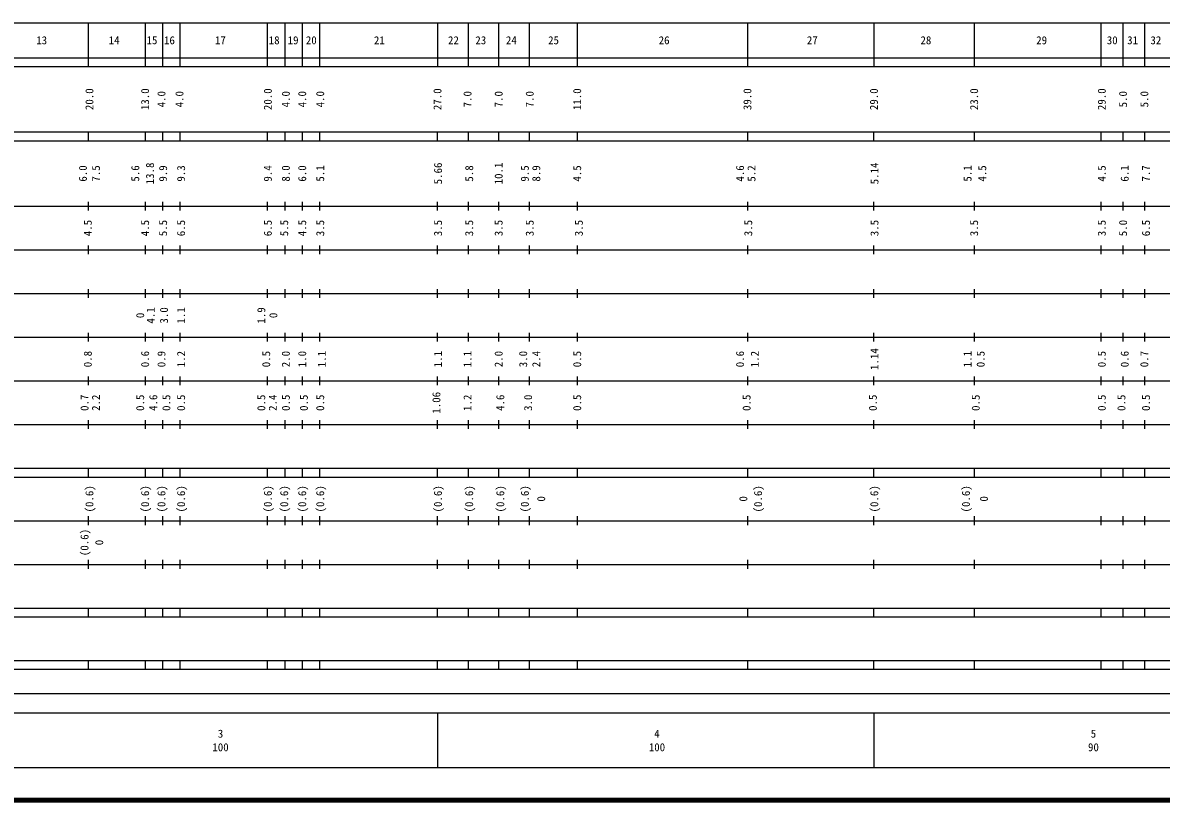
# Model space of a CAD drawing. Units: millimetres on the paper, enlarged 1000 times. Extents: x 40000 to 680000, y 20000 to 380000.
# Drawn here: x 272981 to 533823, y 20000 to 198000 of the extents above; entities that cross this region are included whole.
import ezdxf
from ezdxf.enums import TextEntityAlignment as Align

# ---------------------------------------------------------------- set-up
doc = ezdxf.new("R2010")
doc.units = ezdxf.units.MM
doc.header["$LTSCALE"] = 1000
doc.layers.add('M-TTL', color=2, linetype='Continuous', lineweight=140)
doc.layers.add('M-TTL-BAND', color=7, linetype='Continuous', lineweight=25)
doc.styles.add('ＭＳ ゴシック', font='')
doc.styles.get('ＭＳ ゴシック').set_extended_font_data('MS Gothic')

msp = doc.modelspace()

# ---------------------------------------------------------------- linework, layer by layer
at = {"layer": 'M-TTL'}
msp.add_line((40000, 20000), (680000, 20000), dxfattribs=at)
at = {"layer": 'M-TTL-BAND'}
for p, q in [((68000, 198000), (579000, 198000)), ((288000, 198000), (288000, 188000)), ((301000, 198000), (301000, 188000)), ((305000, 198000), (305000, 188000)), ((309000, 198000), (309000, 188000)), ((329000, 198000), (329000, 188000)), ((333000, 198000), (333000, 188000)), ((337000, 198000), (337000, 188000)), ((341000, 198000), (341000, 188000)), ((368000, 198000), (368000, 188000)), ((375000, 198000), (375000, 188000)), ((382000, 198000), (382000, 188000)), ((389000, 198000), (389000, 188000)), ((400000, 198000), (400000, 188000)), ((439000, 198000), (439000, 188000)), ((468000, 198000), (468000, 188000)), ((491000, 198000), (491000, 188000)), ((520000, 198000), (520000, 188000)), ((525000, 198000), (525000, 188000)), ((530000, 198000), (530000, 188000)), ((40000, 190000), (579000, 190000)), ((40000, 188000), (579000, 188000)), ((40000, 173000), (579000, 173000)), ((288000, 173000), (288000, 171000)), ((301000, 173000), (301000, 171000)), ((305000, 173000), (305000, 171000)), ((309000, 173000), (309000, 171000)), ((329000, 173000), (329000, 171000)), ((333000, 173000), (333000, 171000)), ((337000, 173000), (337000, 171000)), ((341000, 173000), (341000, 171000)), ((368000, 171000), (368000, 173000)), ((375000, 173000), (375000, 171000)), ((382000, 173000), (382000, 171000)), ((389000, 173000), (389000, 171000)), ((400000, 173000), (400000, 171000)), ((439000, 173000), (439000, 171000)), ((468000, 171000), (468000, 173000)), ((491000, 173000), (491000, 171000)), ((520000, 173000), (520000, 171000)), ((525000, 173000), (525000, 171000)), ((530000, 173000), (530000, 171000)), ((40000, 171000), (579000, 171000)), ((288000, 157000), (288000, 155000)), ((301000, 157000), (301000, 155000)), ((305000, 157000), (305000, 155000)), ((309000, 157000), (309000, 155000)), ((329000, 157000), (329000, 155000)), ((333000, 157000), (333000, 155000)), ((337000, 157000), (337000, 155000)), ((341000, 157000), (341000, 155000)), ((368000, 155000), (368000, 157000)), ((375000, 157000), (375000, 155000)), ((382000, 157000), (382000, 155000)), ((389000, 157000), (389000, 155000)), ((400000, 157000), (400000, 155000)), ((439000, 157000), (439000, 155000)), ((468000, 155000), (468000, 157000)), ((491000, 157000), (491000, 155000)), ((520000, 157000), (520000, 155000)), ((525000, 157000), (525000, 155000)), ((530000, 157000), (530000, 155000)), ((40000, 156000), (579000, 156000)), ((288000, 147000), (288000, 145000)), ((301000, 147000), (301000, 145000)), ((305000, 147000), (305000, 145000)), ((309000, 147000), (309000, 145000)), ((329000, 147000), (329000, 145000)), ((333000, 147000), (333000, 145000)), ((337000, 147000), (337000, 145000)), ((341000, 147000), (341000, 145000)), ((368000, 145000), (368000, 147000)), ((375000, 147000), (375000, 145000)), ((382000, 147000), (382000, 145000)), ((389000, 147000), (389000, 145000)), ((400000, 147000), (400000, 145000)), ((439000, 147000), (439000, 145000)), ((468000, 145000), (468000, 147000)), ((491000, 147000), (491000, 145000)), ((520000, 147000), (520000, 145000)), ((525000, 147000), (525000, 145000)), ((530000, 147000), (530000, 145000)), ((46000, 146000), (579000, 146000)), ((52000, 136000), (579000, 136000)), ((288000, 137000), (288000, 135000)), ((301000, 137000), (301000, 135000)), ((305000, 137000), (305000, 135000)), ((309000, 137000), (309000, 135000)), ((329000, 137000), (329000, 135000)), ((333000, 137000), (333000, 135000)), ((337000, 137000), (337000, 135000)), ((341000, 137000), (341000, 135000)), ((368000, 135000), (368000, 137000)), ((375000, 137000), (375000, 135000)), ((382000, 137000), (382000, 135000)), ((389000, 137000), (389000, 135000)), ((400000, 137000), (400000, 135000)), ((439000, 137000), (439000, 135000)), ((468000, 135000), (468000, 137000)), ((491000, 137000), (491000, 135000)), ((520000, 137000), (520000, 135000)), ((525000, 137000), (525000, 135000)), ((530000, 137000), (530000, 135000)), ((46000, 126000), (579000, 126000)), ((288000, 127000), (288000, 125000)), ((301000, 127000), (301000, 125000)), ((305000, 127000), (305000, 125000)), ((309000, 127000), (309000, 125000)), ((329000, 127000), (329000, 125000)), ((333000, 127000), (333000, 125000)), ((337000, 127000), (337000, 125000)), ((341000, 127000), (341000, 125000)), ((368000, 125000), (368000, 127000)), ((375000, 127000), (375000, 125000)), ((382000, 127000), (382000, 125000)), ((389000, 127000), (389000, 125000)), ((400000, 127000), (400000, 125000)), ((439000, 127000), (439000, 125000)), ((468000, 125000), (468000, 127000)), ((491000, 127000), (491000, 125000)), ((520000, 127000), (520000, 125000)), ((525000, 127000), (525000, 125000)), ((530000, 127000), (530000, 125000)), ((52000, 116000), (579000, 116000)), ((288000, 117000), (288000, 115000)), ((301000, 117000), (301000, 115000)), ((305000, 117000), (305000, 115000)), ((309000, 117000), (309000, 115000)), ((329000, 117000), (329000, 115000)), ((333000, 117000), (333000, 115000)), ((337000, 117000), (337000, 115000)), ((341000, 117000), (341000, 115000)), ((368000, 115000), (368000, 117000)), ((375000, 117000), (375000, 115000)), ((382000, 117000), (382000, 115000)), ((389000, 117000), (389000, 115000)), ((400000, 117000), (400000, 115000)), ((439000, 117000), (439000, 115000)), ((468000, 115000), (468000, 117000)), ((491000, 117000), (491000, 115000)), ((520000, 117000), (520000, 115000)), ((525000, 117000), (525000, 115000)), ((530000, 117000), (530000, 115000)), ((288000, 107000), (288000, 105000)), ((301000, 107000), (301000, 105000)), ((305000, 107000), (305000, 105000)), ((309000, 107000), (309000, 105000)), ((329000, 107000), (329000, 105000)), ((333000, 107000), (333000, 105000)), ((337000, 107000), (337000, 105000)), ((341000, 107000), (341000, 105000)), ((368000, 105000), (368000, 107000)), ((375000, 107000), (375000, 105000)), ((382000, 107000), (382000, 105000)), ((389000, 107000), (389000, 105000)), ((400000, 107000), (400000, 105000)), ((439000, 107000), (439000, 105000)), ((468000, 105000), (468000, 107000)), ((491000, 107000), (491000, 105000)), ((520000, 107000), (520000, 105000)), ((525000, 107000), (525000, 105000)), ((530000, 107000), (530000, 105000)), ((46000, 106000), (579000, 106000)), ((40000, 96000), (579000, 96000)), ((40000, 94000), (579000, 94000)), ((288000, 96000), (288000, 94000)), ((301000, 96000), (301000, 94000)), ((305000, 96000), (305000, 94000)), ((309000, 96000), (309000, 94000)), ((329000, 96000), (329000, 94000)), ((333000, 96000), (333000, 94000)), ((337000, 96000), (337000, 94000)), ((341000, 96000), (341000, 94000)), ((368000, 94000), (368000, 96000)), ((375000, 96000), (375000, 94000)), ((382000, 96000), (382000, 94000)), ((389000, 96000), (389000, 94000)), ((400000, 96000), (400000, 94000)), ((439000, 96000), (439000, 94000)), ((468000, 94000), (468000, 96000)), ((491000, 96000), (491000, 94000)), ((520000, 96000), (520000, 94000)), ((525000, 96000), (525000, 94000)), ((530000, 96000), (530000, 94000)), ((49000, 84000), (579000, 84000)), ((288000, 85000), (288000, 83000)), ((301000, 85000), (301000, 83000)), ((305000, 85000), (305000, 83000)), ((309000, 85000), (309000, 83000)), ((329000, 85000), (329000, 83000)), ((333000, 85000), (333000, 83000)), ((337000, 85000), (337000, 83000)), ((341000, 85000), (341000, 83000)), ((368000, 83000), (368000, 85000)), ((375000, 85000), (375000, 83000)), ((382000, 85000), (382000, 83000)), ((389000, 85000), (389000, 83000)), ((400000, 85000), (400000, 83000)), ((439000, 85000), (439000, 83000)), ((468000, 83000), (468000, 85000)), ((491000, 85000), (491000, 83000)), ((520000, 85000), (520000, 83000)), ((525000, 85000), (525000, 83000)), ((530000, 85000), (530000, 83000)), ((40000, 74000), (579000, 74000)), ((288000, 75000), (288000, 73000)), ((301000, 75000), (301000, 73000)), ((305000, 75000), (305000, 73000)), ((309000, 75000), (309000, 73000)), ((329000, 75000), (329000, 73000)), ((333000, 75000), (333000, 73000)), ((337000, 75000), (337000, 73000)), ((341000, 75000), (341000, 73000)), ((368000, 73000), (368000, 75000)), ((375000, 75000), (375000, 73000)), ((382000, 75000), (382000, 73000)), ((389000, 75000), (389000, 73000)), ((400000, 75000), (400000, 73000)), ((439000, 75000), (439000, 73000)), ((468000, 73000), (468000, 75000)), ((491000, 75000), (491000, 73000)), ((520000, 75000), (520000, 73000)), ((525000, 75000), (525000, 73000)), ((530000, 75000), (530000, 73000)), ((40000, 64000), (579000, 64000)), ((288000, 64000), (288000, 62000)), ((301000, 64000), (301000, 62000)), ((305000, 64000), (305000, 62000)), ((309000, 64000), (309000, 62000)), ((329000, 64000), (329000, 62000)), ((333000, 64000), (333000, 62000)), ((337000, 64000), (337000, 62000)), ((341000, 64000), (341000, 62000)), ((368000, 62000), (368000, 64000)), ((375000, 64000), (375000, 62000)), ((382000, 64000), (382000, 62000)), ((389000, 64000), (389000, 62000)), ((400000, 64000), (400000, 62000)), ((439000, 64000), (439000, 62000)), ((468000, 62000), (468000, 64000)), ((491000, 64000), (491000, 62000)), ((520000, 64000), (520000, 62000)), ((525000, 64000), (525000, 62000)), ((530000, 64000), (530000, 62000)), ((40000, 62000), (579000, 62000)), ((40000, 52000), (579000, 52000)), ((40000, 50000), (579000, 50000)), ((288000, 52000), (288000, 50000)), ((301000, 52000), (301000, 50000)), ((305000, 52000), (305000, 50000)), ((309000, 52000), (309000, 50000)), ((329000, 52000), (329000, 50000)), ((333000, 52000), (333000, 50000)), ((337000, 52000), (337000, 50000)), ((341000, 52000), (341000, 50000)), ((368000, 50000), (368000, 52000)), ((375000, 52000), (375000, 50000)), ((382000, 52000), (382000, 50000)), ((389000, 52000), (389000, 50000)), ((400000, 52000), (400000, 50000)), ((439000, 52000), (439000, 50000)), ((468000, 50000), (468000, 52000)), ((491000, 52000), (491000, 50000)), ((520000, 52000), (520000, 50000)), ((525000, 52000), (525000, 50000)), ((530000, 52000), (530000, 50000)), ((70805, 44406), (555325, 44406)), ((40000, 40000), (579000, 40000)), ((368000, 40000), (368000, 27500)), ((468000, 40000), (468000, 27500)), ((68000, 27500), (579000, 27500))]:
    msp.add_line(p, q, dxfattribs=at)

# ---------------------------------------------------------------- texts
at = {"layer": 'M-TTL-BAND', "style": 'ＭＳ ゴシック'}
for s, p in [('13', (277317, 194000)), ('14', (293918, 194000)), ('15', (302584, 194000)), ('16', (306585, 194000)), ('17', (318252, 194000)), ('18', (330586, 194000)), ('19', (334919, 194000)), ('20', (339086, 194000)), ('21', (354690, 194000)), ('22', (371654, 194000)), ('23', (377921, 194000)), ('24', (384921, 194000)), ('25', (394588, 194000)), ('26', (419922, 194000)), ('27', (453881, 194000)), ('28', (479902, 194000)), ('29', (506425, 194000)), ('30', (522592, 194000)), ('31', (527259, 194000)), ('32', (532593, 194000)), ('3', (318288, 35238)), ('4', (418288, 35238)), ('5', (518288, 35238)), ('100', (318288, 32131)), ('100', (418288, 32131)), ('90', (518288, 32131))]:
    msp.add_text(s, height=1833, dxfattribs=at).set_placement(p, align=Align.MIDDLE_CENTER)
for s, p in [('20.0', (288247, 180500)), ('13.0', (300998, 180500)), ('20.0', (329124, 180500)), ('27.0', (367990, 180500)), ('11.0', (400001, 180500)), ('39.0', (439003, 180500)), ('29.0', (467990, 180500)), ('23.0', (490942, 180500)), ('29.0', (520193, 180500)), ('4.0', (304748, 180500)), ('4.0', (308873, 180500)), ('4.0', (333249, 180500)), ('4.0', (336999, 180500)), ('4.0', (341124, 180500)), ('7.0', (374875, 180500)), ('7.0', (382001, 180500)), ('7.0', (389126, 180500)), ('5.0', (525068, 180500)), ('5.0', (529943, 180500)), ('6.0', (286747, 163500)), ('7.5', (289747, 163500)), ('5.6', (298748, 163500)), ('13.8', (302123, 163500)), ('9.9', (305123, 163500)), ('9.3', (309248, 163500)), ('9.4', (329124, 163500)), ('8.0', (333249, 163500)), ('6.0', (336999, 163500)), ('5.1', (341124, 163500)), ('5.66', (368114, 163500)), ('5.8', (375250, 163500)), ('10.1', (382001, 163500)), ('9.5', (388001, 163500)), ('8.9', (390626, 163500)), ('4.5', (400001, 163500)), ('4.6', (437315, 163500)), ('5.2', (439940, 163500)), ('5.14', (468114, 163500)), ('5.1', (489442, 163500)), ('4.5', (492817, 163500)), ('4.5', (520193, 163500)), ('6.1', (525443, 163500)), ('7.7', (530318, 163500)), ('4.5', (287872, 151000)), ('4.5', (300998, 151000)), ('5.5', (305123, 151000)), ('6.5', (309248, 151000)), ('6.5', (329124, 151000)), ('5.5', (332874, 151000)), ('4.5', (336999, 151000)), ('3.5', (341124, 151000)), ('3.5', (368114, 151000)), ('3.5', (375250, 151000)), ('3.5', (382001, 151000)), ('3.5', (389126, 151000)), ('3.5', (400376, 151000)), ('3.5', (439190, 151000)), ('3.5', (468114, 151000)), ('3.5', (490942, 151000)), ('3.5', (520193, 151000)), ('5.0', (525068, 151000)), ('6.5', (530318, 151000)), ('0', (299873, 131000)), ('4.1', (302287, 131000)), ('3.0', (305331, 131000)), ('1.1', (309248, 131000)), ('1.9', (327624, 131000)), ('0', (330380, 131000)), ('0.8', (287872, 121000)), ('0.6', (300998, 121000)), ('0.9', (304748, 121000)), ('1.2', (309248, 121000)), ('0.5', (328749, 121000)), ('2.0', (333249, 121000)), ('1.0', (336999, 121000)), ('1.1', (341499, 121000)), ('1.1', (368114, 121000)), ('1.1', (374875, 121000)), ('2.0', (382001, 121000)), ('3.0', (387626, 121000)), ('2.4', (390626, 121000)), ('0.5', (400001, 121000)), ('0.6', (437315, 121000)), ('1.2', (440690, 121000)), ('1.14', (468114, 121000)), ('1.1', (489442, 121000)), ('0.5', (492442, 121000)), ('0.5', (520193, 121000)), ('0.6', (525443, 121000)), ('0.7', (529943, 121000)), ('0.7', (287122, 111000)), ('2.2', (289747, 111000)), ('0.5', (299873, 111000)), ('4.6', (302873, 111000)), ('0.5', (305873, 111000)), ('0.5', (309248, 111000)), ('0.5', (327624, 111000)), ('2.4', (330249, 111000)), ('0.5', (333249, 111000)), ('0.5', (337374, 111000)), ('0.5', (341124, 111000)), ('1.06', (367739, 111000)), ('1.2', (374875, 111000)), ('4.6', (382376, 111000)), ('3.0', (388751, 111000)), ('0.5', (400001, 111000)), ('0.5', (438815, 111000)), ('0.5', (467739, 111000)), ('0.5', (491317, 111000)), ('0.5', (520193, 111000)), ('0.5', (524693, 111000)), ('0.5', (530318, 111000)), ('(0.6)', (288247, 89000)), ('(0.6)', (300998, 89000)), ('(0.6)', (304748, 89000)), ('(0.6)', (309248, 89000)), ('(0.6)', (329124, 89000)), ('(0.6)', (332874, 89000)), ('(0.6)', (336999, 89000)), ('(0.6)', (341124, 89000)), ('(0.6)', (368092, 89000)), ('(0.6)', (375250, 89000)), ('(0.6)', (382376, 89000)), ('(0.6)', (388001, 89000)), ('(0.6)', (441440, 89000)), ('(0.6)', (468068, 89000)), ('(0.6)', (489067, 89000)), ('0', (391751, 89000)), ('0', (438065, 89000)), ('0', (493192, 89000)), ('(0.6)', (287122, 79000)), ('0', (290497, 79000))]:
    msp.add_text(s, height=1833, rotation=90, dxfattribs=at).set_placement(p, align=Align.MIDDLE_CENTER)

doc.saveas('drawing.dxf')
